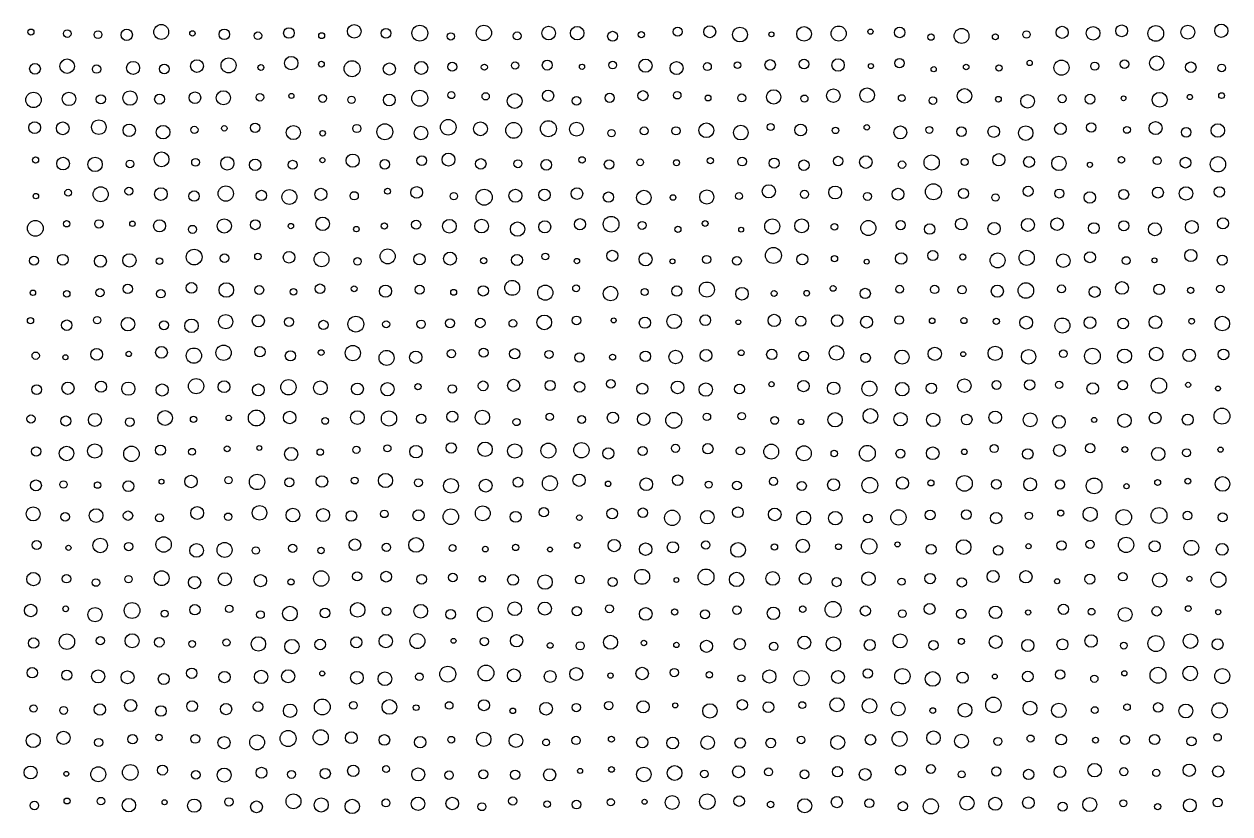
# Model space of a CAD drawing. Extents: x -295 to 305, y -195 to 205.
# Drawn here: x -294.6 to -219.4, y -194.6 to -145.4 of the extents above; entities that cross this region are included whole.
import ezdxf

# ---------------------------------------------------------------- set-up
doc = ezdxf.new("R2010")
doc.units = 0

msp = doc.modelspace()

# ---------------------------------------------------------------- linework, layer by layer
at = {"layer": 'VIA'}
for centre, radius in [((-294.1748, -145.8828), 0.1878), ((-291.907, -145.984), 0.2355), ((-289.9902, -146.0454), 0.2441), ((-288.1981, -146.0576), 0.3506), ((-286.0525, -145.8776), 0.4635), ((-284.1048, -145.9673), 0.1674), ((-282.1177, -146.0278), 0.3292), ((-278.0884, -145.9448), 0.3296), ((-274.0177, -145.8388), 0.4242), ((-272.0383, -145.9633), 0.2958), ((-269.9318, -145.9539), 0.4936), ((-265.9369, -145.9371), 0.4761), ((-261.8983, -145.9513), 0.4241), ((-260.1187, -145.9528), 0.4203), ((-253.8577, -145.8609), 0.2802), ((-251.8542, -145.8656), 0.3707), ((-249.9699, -146.039), 0.4602), ((-245.9755, -145.9975), 0.4591), ((-243.817, -145.9758), 0.4685), ((-241.8377, -145.8586), 0.1614), ((-240.0126, -145.9081), 0.3276), ((-236.159, -146.1234), 0.4635), ((-232.1083, -146.0363), 0.2241), ((-229.8802, -145.9038), 0.3775), ((-227.9559, -145.9618), 0.4254), ((-226.1744, -145.8081), 0.3685), ((-224.0501, -145.9704), 0.4913), ((-222.0531, -145.891), 0.4332), ((-219.9641, -145.8014), 0.4116), ((-280.025, -146.1142), 0.2397), ((-276.0495, -146.1078), 0.1823), ((-267.9929, -146.1555), 0.2265), ((-263.8604, -146.1247), 0.2485), ((-257.9112, -146.1451), 0.3091), ((-256.1234, -146.0501), 0.1976), ((-248.0112, -146.0237), 0.1539), ((-238.0614, -146.1973), 0.2003), ((-234.0505, -146.1799), 0.1846), ((-293.9221, -148.1766), 0.3351), ((-291.9169, -148.0113), 0.4498), ((-290.0797, -148.1873), 0.2656), ((-287.8041, -148.1177), 0.4089), ((-285.8611, -148.1852), 0.2978), ((-283.8214, -148.0032), 0.3979), ((-281.8542, -147.9609), 0.4657), ((-279.838, -148.0929), 0.1829), ((-277.944, -147.82), 0.4177), ((-276.0638, -147.8856), 0.1799), ((-274.1518, -148.1659), 0.4982), ((-271.827, -148.185), 0.3792), ((-269.8383, -148.1223), 0.4049), ((-267.9115, -148.0487), 0.281), ((-265.9064, -148.0723), 0.1887), ((-263.9922, -147.9701), 0.2291), ((-261.9849, -147.9425), 0.3107), ((-259.8184, -148.0482), 0.1649), ((-257.9098, -147.9422), 0.2401), ((-255.8591, -147.9803), 0.4085), ((-253.9241, -148.1264), 0.4066), ((-252.0023, -148.0353), 0.2446), ((-250.1184, -147.954), 0.2068), ((-248.0885, -147.9289), 0.3254), ((-245.9782, -147.8814), 0.3028), ((-243.8563, -147.9377), 0.3856), ((-241.8046, -148.0012), 0.1577), ((-240.0259, -147.8246), 0.2877), ((-237.894, -148.1998), 0.164), ((-235.8668, -148.0606), 0.1721), ((-233.824, -148.1269), 0.1913), ((-231.9101, -147.8106), 0.1647), ((-229.9275, -148.1002), 0.4699), ((-227.8521, -148.0086), 0.2523), ((-226.0041, -147.8891), 0.2675), ((-223.9935, -147.8217), 0.45), ((-221.8671, -148.0767), 0.3277), ((-219.9429, -148.1203), 0.239), ((-287.9974, -149.9974), 0.4469), ((-282.1751, -149.9815), 0.441), ((-269.9352, -150.008), 0.4987), ((-261.9336, -149.8568), 0.3501), ((-256.0181, -149.8481), 0.3142), ((-253.8831, -149.8195), 0.2352), ((-247.8702, -149.9256), 0.4454), ((-244.1504, -149.8492), 0.4224), ((-242.0473, -149.8172), 0.4556), ((-235.9717, -149.8601), 0.4501), ((-294.0115, -150.1137), 0.481), ((-291.8038, -150.0515), 0.4193), ((-289.8128, -150.0764), 0.2864), ((-286.1531, -150.064), 0.3087), ((-283.9474, -149.974), 0.3617), ((-279.8946, -149.9461), 0.2359), ((-277.9334, -149.8649), 0.157), ((-275.9839, -150.0208), 0.2432), ((-274.1905, -150.1053), 0.2249), ((-271.8339, -150.117), 0.3695), ((-267.9614, -149.8138), 0.2198), ((-265.8252, -149.889), 0.2267), ((-264.0147, -150.1825), 0.4613), ((-260.1671, -150.1701), 0.2706), ((-258.0999, -149.9842), 0.2839), ((-251.9607, -149.9939), 0.1811), ((-249.8603, -149.9894), 0.2501), ((-245.952, -150.028), 0.2209), ((-239.8855, -149.9962), 0.2097), ((-237.9425, -150.1561), 0.2335), ((-233.8603, -150.0682), 0.1779), ((-232.0415, -150.1958), 0.422), ((-229.8883, -150.0335), 0.2516), ((-228.1462, -150.0656), 0.3074), ((-226.0567, -150.0112), 0.1507), ((-223.8041, -150.1055), 0.4616), ((-221.922, -149.9349), 0.1621), ((-219.945, -149.846), 0.181), ((-293.9412, -151.84), 0.3691), ((-292.1884, -151.882), 0.397), ((-289.9386, -151.811), 0.4597), ((-288.0468, -152.0081), 0.3851), ((-285.9316, -152.1233), 0.4251), ((-283.9848, -151.9818), 0.2266), ((-282.1196, -151.8843), 0.1709), ((-280.1992, -151.8466), 0.2923), ((-277.8132, -152.1461), 0.4395), ((-273.8561, -151.8927), 0.2566), ((-272.1107, -152.0987), 0.4975), ((-269.8608, -152.1804), 0.4218), ((-268.1583, -151.817), 0.4883), ((-266.15, -151.9117), 0.4293), ((-264.079, -152.0129), 0.4925), ((-261.9157, -151.9055), 0.4985), ((-260.1641, -151.9399), 0.4333), ((-255.9441, -152.0437), 0.2477), ((-253.9613, -152.0366), 0.2543), ((-252.0653, -152.0021), 0.461), ((-249.9167, -152.1502), 0.4586), ((-248.0529, -151.8003), 0.2164), ((-246.187, -151.9881), 0.3689), ((-244.0178, -152.0104), 0.2046), ((-242.0671, -151.8221), 0.1709), ((-239.9727, -152.1382), 0.4044), ((-238.1653, -151.9847), 0.2145), ((-236.1632, -152.0887), 0.298), ((-234.1525, -152.0918), 0.3598), ((-232.1569, -152.1817), 0.4532), ((-229.9926, -151.9122), 0.3614), ((-228.0734, -151.8298), 0.2952), ((-225.8442, -151.9804), 0.2146), ((-224.0635, -151.8673), 0.4042), ((-222.1545, -152.1313), 0.2973), ((-220.179, -152.0206), 0.4207), ((-275.9866, -152.1898), 0.1742), ((-257.981, -152.1823), 0.2323), ((-293.8798, -153.8567), 0.188), ((-292.1675, -154.0792), 0.3948), ((-290.1736, -154.1321), 0.4487), ((-287.9988, -154.103), 0.2385), ((-286.0329, -153.8199), 0.4615), ((-283.9123, -154.0016), 0.2401), ((-281.9301, -154.0677), 0.4145), ((-280.1951, -154.1571), 0.3601), ((-277.859, -154.153), 0.2758), ((-276.0022, -153.8692), 0.1574), ((-274.114, -153.8977), 0.4103), ((-272.1127, -154.1297), 0.2978), ((-269.8074, -153.8971), 0.3033), ((-268.142, -153.831), 0.4002), ((-266.1277, -154.0991), 0.3262), ((-263.8133, -154.0886), 0.2478), ((-262.0434, -154.157), 0.3327), ((-259.8129, -153.8476), 0.1966), ((-258.1311, -154.1355), 0.2969), ((-256.1899, -154.0031), 0.2101), ((-253.928, -154.0279), 0.1888), ((-251.8134, -153.903), 0.1958), ((-249.8404, -153.9578), 0.2729), ((-247.8426, -154.0485), 0.3144), ((-245.9842, -154.1809), 0.3257), ((-243.8514, -153.9261), 0.2981), ((-242.1273, -153.9872), 0.3894), ((-239.8671, -154.1487), 0.2302), ((-238.0215, -154.0136), 0.475), ((-235.9617, -153.9831), 0.219), ((-233.8351, -153.8383), 0.3822), ((-231.9491, -153.9801), 0.3398), ((-230.0838, -154.0683), 0.4515), ((-228.1512, -154.1561), 0.1593), ((-226.1921, -153.8483), 0.1999), ((-223.9588, -153.8965), 0.2469), ((-222.1951, -154.025), 0.3356), ((-220.1729, -154.1264), 0.4774), ((-289.8242, -155.9935), 0.4691), ((-288.0633, -155.8003), 0.2469), ((-286.0674, -155.9789), 0.3954), ((-282.0253, -155.9498), 0.4755), ((-270.1262, -155.8779), 0.3655), ((-260.1331, -155.9543), 0.3604), ((-248.1693, -155.8093), 0.4111), ((-244.0377, -155.8799), 0.4006), ((-237.9097, -155.838), 0.4994), ((-232.0101, -155.8083), 0.314), ((-223.9157, -155.8852), 0.3429), ((-222.1678, -155.9401), 0.4189), ((-220.0806, -155.845), 0.3251), ((-293.8658, -156.108), 0.1709), ((-291.8543, -155.9006), 0.2157), ((-284.0049, -156.1059), 0.3246), ((-279.8058, -156.0656), 0.3218), ((-278.0593, -156.1638), 0.4651), ((-276.0948, -155.9962), 0.3768), ((-274.0191, -156.0869), 0.2559), ((-271.9405, -155.8052), 0.1836), ((-267.806, -156.1065), 0.2273), ((-265.9184, -156.1773), 0.4987), ((-263.9741, -156.085), 0.4071), ((-262.1584, -156.031), 0.3619), ((-258.1683, -156.1714), 0.3221), ((-255.9597, -156.1953), 0.453), ((-254.1435, -156.1943), 0.1751), ((-252.0411, -156.1636), 0.4422), ((-250.0284, -156.1054), 0.213), ((-245.9475, -155.995), 0.257), ((-242.0232, -156.1287), 0.2476), ((-240.1161, -155.9886), 0.3694), ((-236.0311, -155.9464), 0.3106), ((-234.0378, -156.1922), 0.2331), ((-230.064, -155.9457), 0.2809), ((-228.1602, -156.1952), 0.3544), ((-226.0472, -156.0064), 0.3103), ((-293.8965, -158.1169), 0.4917), ((-291.9502, -157.8346), 0.1975), ((-289.9346, -157.8424), 0.263), ((-287.8453, -157.8316), 0.1699), ((-286.1536, -157.9586), 0.3764), ((-282.1206, -157.9665), 0.4416), ((-280.1851, -157.8919), 0.3099), ((-277.9639, -157.9727), 0.1651), ((-275.9857, -157.8362), 0.4189), ((-272.1389, -157.9717), 0.1918), ((-270.1602, -157.8847), 0.2845), ((-268.0857, -157.9836), 0.4242), ((-266.0766, -157.9776), 0.4287), ((-263.8378, -158.1638), 0.4457), ((-262.1423, -158.0235), 0.3762), ((-259.9454, -157.8582), 0.3501), ((-258.0053, -157.8596), 0.4914), ((-256.0708, -157.9332), 0.2448), ((-252.1422, -157.8141), 0.181), ((-247.9602, -157.9942), 0.4668), ((-246.1238, -157.9582), 0.4327), ((-244.0843, -158.0282), 0.2076), ((-241.9673, -158.0959), 0.469), ((-239.9522, -157.9164), 0.2894), ((-238.1433, -158.1607), 0.3257), ((-236.174, -157.8511), 0.3632), ((-234.1289, -158.1278), 0.3846), ((-232.0171, -157.9014), 0.4069), ((-230.1999, -157.8565), 0.3924), ((-227.905, -158.0993), 0.3356), ((-226.0369, -157.9524), 0.3145), ((-224.1008, -158.1703), 0.405), ((-221.8006, -158.0328), 0.4021), ((-219.8625, -157.8021), 0.3471), ((-284.1033, -158.1812), 0.2519), ((-273.8836, -158.1632), 0.1722), ((-253.8427, -158.1752), 0.1906), ((-249.8972, -158.1973), 0.1511), ((-247.8843, -159.8056), 0.4991), ((-293.9826, -160.1313), 0.2845), ((-292.189, -160.0727), 0.3334), ((-289.8436, -160.1633), 0.3753), ((-288.0338, -160.1112), 0.4155), ((-286.1606, -160.1659), 0.208), ((-284.0001, -159.9066), 0.4911), ((-282.1095, -159.9749), 0.2632), ((-280.0232, -159.8711), 0.2025), ((-278.082, -159.9189), 0.3632), ((-276.0565, -160.0471), 0.4645), ((-273.8137, -160.1748), 0.2332), ((-271.9347, -159.8628), 0.4686), ((-269.9487, -160.041), 0.3516), ((-268.0479, -160.0036), 0.405), ((-265.9467, -160.1341), 0.1957), ((-263.8676, -160.0868), 0.3426), ((-262.1033, -159.8717), 0.2129), ((-260.1356, -160.1553), 0.1696), ((-257.9291, -159.8278), 0.3455), ((-255.8536, -160.046), 0.408), ((-254.1798, -160.1724), 0.1552), ((-252.0524, -160.0603), 0.2561), ((-250.1604, -160.1406), 0.2751), ((-246.0844, -160.0549), 0.3398), ((-244.076, -160.0108), 0.195), ((-242.0694, -160.196), 0.1536), ((-239.9177, -159.9933), 0.3568), ((-237.9487, -159.8138), 0.3111), ((-236.0785, -159.9027), 0.1876), ((-233.9117, -160.1147), 0.4656), ((-232.0974, -159.9536), 0.474), ((-229.8128, -160.131), 0.4273), ((-228.1528, -159.9167), 0.3424), ((-225.8933, -160.1265), 0.2437), ((-224.1333, -160.1069), 0.1522), ((-221.8665, -159.8077), 0.3798), ((-219.906, -160.0957), 0.3086), ((-288.1401, -161.8923), 0.2917), ((-284.1663, -161.8274), 0.3325), ((-281.9913, -161.9586), 0.4535), ((-276.1517, -161.8822), 0.2994), ((-264.1695, -161.8241), 0.4638), ((-252.0346, -161.9321), 0.4694), ((-232.1479, -161.9901), 0.4852), ((-226.1549, -161.8286), 0.3957), ((-223.8376, -161.9197), 0.3287), ((-294.048, -162.1307), 0.1681), ((-291.9414, -162.195), 0.2019), ((-289.8677, -162.1242), 0.2523), ((-286.0746, -162.1914), 0.2644), ((-279.9431, -161.9542), 0.2785), ((-277.8023, -162.078), 0.2048), ((-274.0233, -161.8815), 0.183), ((-272.0688, -162.0321), 0.3759), ((-269.939, -161.9353), 0.2821), ((-267.8172, -162.1064), 0.1836), ((-265.9717, -162.0125), 0.3234), ((-262.1095, -162.1245), 0.4715), ((-260.185, -161.8523), 0.2127), ((-258.0371, -162.1828), 0.4533), ((-255.9103, -162.0836), 0.2174), ((-253.9083, -162.0238), 0.3199), ((-249.8459, -162.1933), 0.3925), ((-247.8405, -162.1761), 0.1866), ((-245.8112, -162.1592), 0.1739), ((-244.1641, -161.8606), 0.1805), ((-242.1644, -162.1734), 0.3218), ((-240.0152, -161.9075), 0.2413), ((-237.8346, -161.9202), 0.2629), ((-236.1235, -161.9412), 0.264), ((-233.9279, -162.0269), 0.3793), ((-229.9248, -161.891), 0.2468), ((-227.8618, -162.0765), 0.3425), ((-221.8767, -161.9825), 0.192), ((-220.0241, -161.8911), 0.2324), ((-294.1991, -163.8724), 0.1953), ((-291.9399, -164.1519), 0.3259), ((-290.0452, -163.8362), 0.2252), ((-288.126, -164.0885), 0.4245), ((-285.8801, -164.1535), 0.2831), ((-284.1634, -164.1879), 0.4214), ((-282.0332, -163.932), 0.4479), ((-279.9946, -163.882), 0.378), ((-278.0868, -163.9522), 0.283), ((-275.9388, -164.1391), 0.2912), ((-273.9196, -164.0855), 0.491), ((-269.8514, -164.0947), 0.2608), ((-268.0474, -164.029), 0.2784), ((-266.1582, -164.0129), 0.2948), ((-264.1307, -164.0418), 0.2393), ((-262.1732, -163.9784), 0.4578), ((-260.1627, -163.8526), 0.2706), ((-257.845, -163.8532), 0.1534), ((-255.901, -163.9981), 0.3493), ((-254.0772, -163.9126), 0.4522), ((-252.1342, -163.8425), 0.3322), ((-250.0723, -163.9675), 0.1508), ((-247.837, -163.8538), 0.3848), ((-246.1727, -163.9046), 0.3119), ((-243.911, -163.8685), 0.362), ((-242.0739, -163.9567), 0.373), ((-240.0466, -163.8301), 0.2676), ((-237.989, -163.8765), 0.175), ((-236.0128, -163.8605), 0.1908), ((-233.9918, -163.9175), 0.1953), ((-232.1242, -163.9893), 0.4001), ((-229.8696, -164.1724), 0.4683), ((-228.1481, -163.9944), 0.3666), ((-226.0852, -164.0446), 0.3345), ((-224.0693, -163.9704), 0.3931), ((-221.8148, -163.906), 0.1753), ((-219.9002, -164.0503), 0.4559), ((-272.0273, -164.0952), 0.2192), ((-293.8765, -166.0538), 0.2292), ((-292.0261, -166.1512), 0.157), ((-290.0747, -165.9685), 0.3625), ((-288.0768, -165.9405), 0.1669), ((-286.0332, -165.8454), 0.3655), ((-284.0148, -166.0492), 0.4762), ((-282.1622, -165.8682), 0.4764), ((-279.8963, -165.8056), 0.3235), ((-277.9983, -166.0597), 0.3193), ((-276.0796, -165.8589), 0.1776), ((-274.1053, -165.8883), 0.4753), ((-272.0042, -166.1893), 0.4663), ((-270.1808, -166.1513), 0.3821), ((-267.9603, -165.9249), 0.262), ((-265.9557, -165.8693), 0.2821), ((-264.0139, -165.9305), 0.3198), ((-261.8761, -165.9723), 0.2528), ((-259.9761, -166.1648), 0.2856), ((-257.9116, -166.1418), 0.1867), ((-255.8657, -166.091), 0.3256), ((-253.982, -166.1319), 0.4203), ((-252.0861, -166.0344), 0.3696), ((-249.8935, -165.8689), 0.1817), ((-247.9879, -165.9737), 0.3232), ((-245.9962, -166.0699), 0.2988), ((-243.9568, -165.8788), 0.4519), ((-242.1404, -166.1855), 0.2976), ((-239.8681, -166.141), 0.4412), ((-237.8264, -165.9384), 0.414), ((-236.0531, -165.9584), 0.1541), ((-234.0636, -165.9049), 0.4436), ((-231.9736, -166.119), 0.4512), ((-229.811, -165.9346), 0.2385), ((-227.9985, -166.0819), 0.4903), ((-225.994, -166.0734), 0.4349), ((-224.0228, -165.9493), 0.4206), ((-221.9673, -166.0264), 0.3877), ((-219.825, -165.9733), 0.335), ((-283.8776, -167.9519), 0.4746), ((-282.1351, -167.9869), 0.3691), ((-278.1186, -168.0191), 0.4791), ((-276.1253, -168.0568), 0.4292), ((-265.9825, -167.9317), 0.3041), ((-264.0807, -167.9004), 0.3758), ((-261.8003, -167.9064), 0.3166), ((-258.0285, -167.8106), 0.2695), ((-246.0077, -167.9422), 0.3529), ((-235.9819, -167.9228), 0.4182), ((-233.9749, -167.8748), 0.275), ((-231.9107, -167.8706), 0.3225), ((-226.1013, -167.8904), 0.2858), ((-223.8499, -167.9172), 0.4773), ((-293.8128, -168.1666), 0.3029), ((-291.8633, -168.0836), 0.3804), ((-289.8003, -167.9858), 0.3463), ((-288.1018, -168.1075), 0.4117), ((-285.9963, -168.1886), 0.379), ((-279.9969, -168.1864), 0.3722), ((-273.8189, -168.1272), 0.3725), ((-271.9422, -168.1431), 0.4145), ((-270.0493, -167.9781), 0.1949), ((-267.9089, -168.1217), 0.2634), ((-259.9722, -167.9983), 0.3283), ((-256.0612, -168.1156), 0.3431), ((-253.8629, -168.0258), 0.3961), ((-252.101, -168.1659), 0.4185), ((-249.9995, -168.13), 0.3073), ((-248.0013, -167.8288), 0.1635), ((-244.1299, -168.0852), 0.3842), ((-241.9038, -168.099), 0.4667), ((-239.8561, -168.1373), 0.4192), ((-238.038, -168.0818), 0.3233), ((-230.0794, -167.8714), 0.2276), ((-227.9772, -168.0981), 0.3598), ((-222.0297, -167.8682), 0.1576), ((-220.1705, -168.0975), 0.155), ((-294.1704, -169.9928), 0.257), ((-291.9965, -170.1234), 0.314), ((-290.188, -170.0529), 0.4068), ((-285.8112, -169.9317), 0.4616), ((-284.0363, -170.0159), 0.1996), ((-281.8443, -169.9307), 0.1678), ((-280.1204, -169.9352), 0.4984), ((-278.0405, -169.9086), 0.3894), ((-273.8201, -169.9053), 0.4265), ((-271.8526, -169.9655), 0.4761), ((-269.8416, -169.984), 0.2961), ((-267.9066, -169.8501), 0.3454), ((-266.03, -169.8988), 0.4492), ((-261.8328, -169.8671), 0.2283), ((-259.8382, -170.0283), 0.2452), ((-257.8887, -169.9188), 0.353), ((-255.9729, -170.011), 0.3892), ((-254.098, -170.0792), 0.4948), ((-252.0305, -169.8656), 0.2321), ((-249.8639, -169.8212), 0.2362), ((-247.8068, -170.0884), 0.2415), ((-244.04, -170.0469), 0.4481), ((-241.8401, -169.8069), 0.4607), ((-239.958, -170.0127), 0.4147), ((-237.9228, -170.0508), 0.4161), ((-235.8337, -170.0345), 0.3314), ((-234.0589, -169.8948), 0.392), ((-231.8811, -170.0485), 0.4369), ((-230.086, -170.1747), 0.3958), ((-225.9997, -170.0998), 0.4196), ((-224.0862, -169.9293), 0.3653), ((-222.0527, -170.0386), 0.3446), ((-219.9229, -169.8167), 0.4941), ((-288.0143, -170.1889), 0.2729), ((-275.8321, -170.1173), 0.2085), ((-263.8977, -170.188), 0.2248), ((-246.1642, -170.1768), 0.1701), ((-227.8912, -170.0524), 0.1577), ((-293.8487, -172.0207), 0.2899), ((-291.951, -172.147), 0.4533), ((-290.1944, -171.9948), 0.4467), ((-287.9089, -172.169), 0.4825), ((-286.099, -171.9385), 0.3147), ((-284.1306, -172.0403), 0.2138), ((-281.9405, -171.8546), 0.182), ((-279.935, -171.8022), 0.1512), ((-277.953, -172.1822), 0.4114), ((-276.138, -172.061), 0.2003), ((-273.8864, -171.9134), 0.2253), ((-271.9484, -171.8249), 0.2202), ((-270.1663, -172.0309), 0.3917), ((-267.97, -171.8016), 0.3197), ((-265.8594, -171.8847), 0.4477), ((-264.011, -171.9882), 0.4468), ((-261.9168, -171.9645), 0.4654), ((-259.8557, -171.9418), 0.4785), ((-258.1797, -172.1427), 0.3482), ((-256.0373, -171.9945), 0.283), ((-253.9916, -171.8226), 0.2526), ((-251.9693, -171.8503), 0.3204), ((-249.9479, -171.9849), 0.2536), ((-248.0229, -172.0289), 0.4623), ((-245.9851, -172.1325), 0.4627), ((-244.0905, -172.1504), 0.2032), ((-242.028, -172.1348), 0.4948), ((-239.9664, -172.1529), 0.2778), ((-237.9508, -172.1329), 0.3964), ((-235.9818, -172.0432), 0.1724), ((-234.124, -171.8389), 0.2532), ((-232.028, -172.1767), 0.3264), ((-230.0518, -171.96), 0.3667), ((-228.135, -171.8218), 0.2928), ((-225.9783, -171.8982), 0.1845), ((-223.8962, -172.1778), 0.414), ((-222.1296, -172.1044), 0.25), ((-220.0096, -171.9073), 0.1606), ((-284.1932, -173.8925), 0.3856), ((-281.8575, -173.8074), 0.232), ((-280.0757, -173.9189), 0.4823), ((-276.0305, -173.8901), 0.359), ((-273.9893, -173.8311), 0.2136), ((-272.0695, -173.83), 0.4434), ((-263.8081, -173.9368), 0.3062), ((-261.8229, -174.0028), 0.468), ((-259.999, -173.8169), 0.3842), ((-253.8533, -173.8134), 0.3267), ((-247.8796, -173.8864), 0.258), ((-241.876, -174.1268), 0.49), ((-239.8408, -173.9931), 0.3818), ((-235.9757, -174.012), 0.4894), ((-219.8866, -174.0468), 0.4563), ((-293.8601, -174.1368), 0.3396), ((-292.1397, -174.0751), 0.2275), ((-290.017, -174.1148), 0.2029), ((-288.0969, -174.1863), 0.3378), ((-286.033, -173.9056), 0.1525), ((-278.0665, -173.9467), 0.2878), ((-270.015, -173.9708), 0.2462), ((-267.9887, -174.1638), 0.4603), ((-265.8226, -174.1515), 0.4027), ((-258.1894, -174.0388), 0.1707), ((-255.8115, -174.0665), 0.3954), ((-251.9251, -174.0852), 0.2196), ((-250.16, -174.1432), 0.2748), ((-246.1152, -174.1659), 0.2824), ((-244.1325, -174.0974), 0.3749), ((-238.067, -173.9808), 0.1888), ((-233.9866, -174.0626), 0.3027), ((-231.8825, -174.0745), 0.4012), ((-230.0189, -174.0818), 0.2859), ((-227.8912, -174.165), 0.4884), ((-225.8745, -174.185), 0.164), ((-223.9313, -173.9563), 0.1855), ((-222.0524, -173.87), 0.1814), ((-294.0306, -175.9137), 0.4354), ((-292.0446, -176.0969), 0.27), ((-290.1156, -176.0154), 0.4293), ((-288.123, -176.0214), 0.2926), ((-283.8101, -175.8577), 0.4021), ((-281.8788, -176.0912), 0.2351), ((-279.9201, -175.8453), 0.4564), ((-277.8384, -175.9825), 0.427), ((-275.9623, -175.9851), 0.4091), ((-274.1953, -176.0422), 0.3313), ((-272.1432, -175.9085), 0.2374), ((-270.0103, -176.0006), 0.3513), ((-267.9968, -176.0892), 0.4836), ((-266.0036, -175.8722), 0.4622), ((-263.9531, -176.0937), 0.3414), ((-262.1975, -175.8066), 0.2889), ((-257.9378, -175.8928), 0.3296), ((-256.0264, -175.838), 0.2962), ((-254.1945, -176.1577), 0.4785), ((-252.0066, -176.1187), 0.4219), ((-250.0995, -175.8116), 0.3326), ((-247.8036, -175.9449), 0.3909), ((-245.998, -176.1654), 0.4312), ((-244.0242, -176.1743), 0.4209), ((-240.0912, -176.1315), 0.476), ((-238.1155, -175.9812), 0.3067), ((-235.8589, -175.9582), 0.3002), ((-233.998, -176.1688), 0.3539), ((-231.9617, -176.0268), 0.229), ((-229.9744, -175.8564), 0.1869), ((-228.1366, -175.9357), 0.4434), ((-226.0446, -176.1214), 0.4823), ((-223.847, -176.0118), 0.4958), ((-222.0696, -176.0204), 0.2701), ((-219.887, -176.1272), 0.282), ((-286.1577, -176.1609), 0.2483), ((-259.9853, -176.1487), 0.1692), ((-242.0002, -176.1927), 0.2709), ((-285.8994, -177.8183), 0.4775), ((-270.1622, -177.8477), 0.4582), ((-225.9006, -177.8431), 0.4768), ((-293.8131, -177.8479), 0.2755), ((-291.8332, -178.0264), 0.161), ((-289.8568, -177.8794), 0.455), ((-288.0819, -177.9504), 0.2604), ((-283.8489, -178.184), 0.4289), ((-282.1029, -178.1573), 0.4687), ((-280.15, -178.1902), 0.225), ((-277.8554, -178.0541), 0.2541), ((-276.0901, -178.1907), 0.1992), ((-273.9779, -177.8374), 0.364), ((-272.0081, -177.9961), 0.2595), ((-267.8876, -178.0382), 0.2101), ((-265.8457, -178.1065), 0.1782), ((-263.9573, -178.0024), 0.1964), ((-261.8166, -178.1283), 0.1517), ((-260.1136, -177.8759), 0.1781), ((-257.8086, -177.8846), 0.3807), ((-255.854, -178.1136), 0.3897), ((-254.153, -177.9932), 0.35), ((-252.1047, -177.8496), 0.2587), ((-250.0926, -178.1587), 0.4562), ((-247.8195, -177.9702), 0.1983), ((-246.0507, -177.9069), 0.4118), ((-243.827, -177.9574), 0.1826), ((-241.9182, -177.9282), 0.483), ((-240.1525, -177.8097), 0.1583), ((-238.0532, -178.1225), 0.3085), ((-236.0242, -177.9782), 0.4553), ((-233.8709, -178.1837), 0.2945), ((-231.9797, -177.9275), 0.1614), ((-229.9209, -177.8791), 0.2921), ((-228.1457, -177.8112), 0.2585), ((-224.1145, -177.9299), 0.3485), ((-221.8336, -178.0244), 0.465), ((-219.912, -178.1202), 0.3697), ((-294.0201, -179.9764), 0.4167), ((-286.0278, -179.9172), 0.4623), ((-282.0877, -179.986), 0.4086), ((-276.0795, -179.9378), 0.4778), ((-273.8348, -179.8029), 0.2865), ((-272.0288, -179.8228), 0.3354), ((-267.8775, -179.8769), 0.266), ((-256.0694, -179.8328), 0.4643), ((-252.0852, -179.8398), 0.4929), ((-250.1824, -179.9987), 0.4462), ((-247.9309, -179.9327), 0.4265), ((-245.906, -179.9538), 0.3669), ((-241.9604, -179.9451), 0.4198), ((-238.116, -179.9447), 0.3255), ((-234.1923, -179.8103), 0.3732), ((-232.1429, -179.8303), 0.3859), ((-226.1082, -179.8263), 0.2655), ((-223.8076, -180.0319), 0.4424), ((-220.1431, -180.0095), 0.4691), ((-291.9556, -179.9496), 0.2632), ((-290.1216, -180.189), 0.2357), ((-288.0903, -179.9821), 0.2256), ((-283.9689, -180.1878), 0.3855), ((-279.8643, -180.0728), 0.3826), ((-277.9655, -180.1491), 0.1921), ((-269.8146, -179.9816), 0.3027), ((-266.0319, -179.956), 0.1969), ((-264.1147, -180.0225), 0.339), ((-262.1215, -180.1569), 0.4494), ((-259.9493, -180.0058), 0.2738), ((-257.9067, -180.1566), 0.2829), ((-253.9342, -180.0317), 0.1514), ((-243.9495, -180.1645), 0.2822), ((-239.8961, -180.1353), 0.224), ((-236.1447, -180.1778), 0.2908), ((-230.1969, -180.1085), 0.1557), ((-228.156, -179.9757), 0.3091), ((-221.9524, -179.956), 0.1565), ((-294.1873, -181.9285), 0.3909), ((-292.0076, -181.8276), 0.1772), ((-290.1771, -182.1896), 0.4461), ((-287.8695, -181.9334), 0.4909), ((-285.8344, -182.128), 0.2211), ((-283.9521, -181.8829), 0.3247), ((-281.8087, -181.8331), 0.2305), ((-278.0271, -182.1251), 0.4605), ((-275.8378, -182.093), 0.3052), ((-273.8074, -181.8947), 0.4543), ((-272.0064, -181.9765), 0.2606), ((-269.8708, -181.9773), 0.4273), ((-268.0015, -182.1754), 0.3025), ((-265.8762, -182.1713), 0.4639), ((-264.0147, -181.8221), 0.4266), ((-262.134, -181.8134), 0.4093), ((-260.1419, -181.974), 0.2869), ((-258.1064, -181.8225), 0.2483), ((-255.8452, -182.1458), 0.3941), ((-254.0467, -182.0267), 0.1956), ((-252.1488, -182.1702), 0.2737), ((-250.1591, -181.9081), 0.2648), ((-247.8866, -182.1043), 0.3879), ((-246.0605, -181.8511), 0.2029), ((-244.1667, -181.8653), 0.495), ((-242.1555, -181.9597), 0.3157), ((-239.8448, -182.1283), 0.2417), ((-238.1511, -181.8355), 0.3395), ((-236.1736, -182.1412), 0.294), ((-234.0404, -182.0436), 0.3863), ((-232.0067, -182.0545), 0.1635), ((-229.8072, -181.8571), 0.3187), ((-228.0532, -182.0133), 0.2129), ((-225.9575, -182.1809), 0.4337), ((-223.9931, -181.9828), 0.2928), ((-222.024, -181.8101), 0.1795), ((-220.1499, -182.0324), 0.1587), ((-279.8648, -182.189), 0.24), ((-291.9304, -183.8743), 0.4822), ((-287.865, -183.8203), 0.4387), ((-270.084, -183.8397), 0.466), ((-239.9906, -183.8266), 0.4369), ((-221.8852, -183.8391), 0.4559), ((-294.0071, -183.9587), 0.3233), ((-289.8496, -183.8137), 0.2574), ((-286.1737, -183.91), 0.3004), ((-284.1239, -184.0182), 0.2114), ((-281.9831, -183.9265), 0.2201), ((-279.9913, -184.0138), 0.4495), ((-277.9056, -184.1759), 0.4468), ((-276.1398, -184.0504), 0.3306), ((-273.8867, -183.9149), 0.3412), ((-272.0512, -183.8373), 0.4168), ((-267.8272, -183.8232), 0.1538), ((-265.9089, -183.8645), 0.2603), ((-263.895, -183.814), 0.383), ((-261.8035, -184.1077), 0.1813), ((-259.931, -184.1313), 0.2543), ((-258.039, -183.9129), 0.4367), ((-255.9613, -183.9554), 0.1691), ((-253.9327, -184.0777), 0.1652), ((-252.0608, -184.1623), 0.3763), ((-249.9821, -184.0283), 0.3489), ((-247.8638, -184.1729), 0.2601), ((-245.9584, -183.9333), 0.4049), ((-244.1427, -184.0153), 0.4445), ((-241.877, -184.0848), 0.3424), ((-237.913, -184.1007), 0.2941), ((-236.1644, -183.8589), 0.1916), ((-234.0319, -183.8945), 0.404), ((-232.0258, -184.1128), 0.3808), ((-229.868, -184.049), 0.3438), ((-228.082, -183.832), 0.3887), ((-226.0399, -184.1197), 0.2122), ((-224.0389, -183.9902), 0.498), ((-220.1979, -184.0319), 0.3416), ((-294.0916, -185.8111), 0.322), ((-291.9399, -185.9607), 0.3142), ((-289.985, -186.0401), 0.4087), ((-284.1515, -185.8446), 0.3223), ((-279.8241, -186.0678), 0.4157), ((-278.1376, -186.0318), 0.4067), ((-268.1878, -185.8994), 0.4953), ((-265.8055, -185.8297), 0.4937), ((-264.063, -185.9754), 0.4022), ((-260.1808, -185.8878), 0.4039), ((-256.0663, -185.8594), 0.388), ((-254.0658, -185.8023), 0.26), ((-248.1392, -186.0431), 0.4098), ((-242.0017, -185.8529), 0.2955), ((-239.845, -186.0291), 0.4807), ((-230.0165, -185.9234), 0.2926), ((-223.9101, -185.9684), 0.4969), ((-221.9006, -185.8522), 0.4565), ((-219.9018, -186.0185), 0.4673), ((-288.1511, -186.0959), 0.4042), ((-285.8914, -186.1994), 0.3427), ((-282.1068, -186.0804), 0.3548), ((-276.0107, -185.8553), 0.1551), ((-273.8471, -186.1205), 0.3953), ((-272.1053, -186.1807), 0.4289), ((-269.9517, -186.0641), 0.2378), ((-261.804, -186.0431), 0.3702), ((-258.0423, -185.9856), 0.1682), ((-251.882, -185.9364), 0.1978), ((-249.879, -186.1578), 0.2182), ((-246.1371, -186.1445), 0.4713), ((-243.8588, -186.0737), 0.3997), ((-237.9565, -186.196), 0.4611), ((-236.0953, -186.118), 0.3483), ((-234.08, -186.0478), 0.1508), ((-232.0274, -186.0446), 0.3312), ((-227.8799, -186.1847), 0.2271), ((-226.0085, -185.8456), 0.1614), ((-294.008, -188.0363), 0.2259), ((-292.1335, -188.1576), 0.2459), ((-289.8738, -188.1051), 0.3557), ((-287.9584, -187.8492), 0.3763), ((-286.0677, -188.1949), 0.3307), ((-284.1284, -187.8975), 0.3347), ((-282.0039, -188.0751), 0.3489), ((-280.0164, -187.9257), 0.295), ((-278.0192, -188.1782), 0.4191), ((-276.0106, -187.9409), 0.4926), ((-274.0684, -187.8442), 0.2393), ((-271.8253, -187.9387), 0.4585), ((-270.1598, -187.9858), 0.179), ((-268.1004, -187.8504), 0.2375), ((-265.9289, -187.8336), 0.3428), ((-262.0621, -188.0565), 0.3946), ((-260.1709, -187.9768), 0.2594), ((-258.1494, -187.8533), 0.2584), ((-256.0096, -187.9336), 0.3823), ((-254.0071, -187.8458), 0.1593), ((-251.8461, -188.1918), 0.4498), ((-249.8299, -187.8104), 0.326), ((-248.198, -187.9521), 0.3346), ((-246.0888, -187.8278), 0.2142), ((-243.9221, -187.8033), 0.4397), ((-241.8907, -187.875), 0.4532), ((-240.111, -188.0563), 0.4305), ((-235.9422, -188.1385), 0.4322), ((-234.1698, -187.8136), 0.4808), ((-231.888, -188.0137), 0.4329), ((-230.0885, -188.156), 0.4524), ((-225.8418, -187.9492), 0.2064), ((-223.9041, -187.968), 0.2942), ((-222.1773, -188.1914), 0.433), ((-220.0753, -188.1555), 0.4767), ((-264.1331, -188.1841), 0.1761), ((-237.9495, -188.1691), 0.1763), ((-227.855, -188.1385), 0.2104), ((-278.1398, -189.9074), 0.4998), ((-276.1097, -189.8336), 0.4723), ((-294.0294, -190.0424), 0.4365), ((-292.1452, -189.8662), 0.4071), ((-289.9466, -190.1581), 0.2571), ((-287.8349, -189.9552), 0.2953), ((-286.1899, -189.8489), 0.2018), ((-283.9294, -189.9316), 0.2771), ((-282.1362, -190.1662), 0.3803), ((-280.0727, -190.1501), 0.4633), ((-274.1983, -189.8606), 0.3689), ((-272.1402, -189.9998), 0.3327), ((-269.9057, -190.141), 0.3547), ((-267.9692, -189.9817), 0.2084), ((-265.942, -189.958), 0.4444), ((-263.9381, -190.0441), 0.4249), ((-262.0572, -190.1563), 0.2131), ((-260.1915, -190.0254), 0.2621), ((-257.9849, -189.9518), 0.1866), ((-256.0654, -190.1457), 0.3481), ((-254.1651, -190.1893), 0.3693), ((-251.9883, -190.171), 0.4233), ((-249.9576, -190.186), 0.3241), ((-248.049, -190.1819), 0.3004), ((-246.1574, -189.9958), 0.2355), ((-243.8788, -190.1568), 0.4377), ((-241.8338, -189.989), 0.3252), ((-240.0182, -189.9319), 0.468), ((-237.9054, -189.86), 0.4242), ((-236.161, -190.0721), 0.429), ((-233.8926, -190.0869), 0.2489), ((-231.856, -189.9094), 0.2175), ((-229.9445, -189.9784), 0.332), ((-227.8021, -190.0109), 0.1815), ((-225.9749, -190.0064), 0.2823), ((-224.1186, -189.9706), 0.3157), ((-221.8221, -190.0834), 0.2845), ((-220.1965, -189.8412), 0.2322), ((-294.1961, -192.0268), 0.4027), ((-289.9746, -192.138), 0.4668), ((-287.9795, -192.0215), 0.488), ((-285.9769, -191.8768), 0.3114), ((-274.0801, -191.9223), 0.3521), ((-272.033, -191.8119), 0.2117), ((-257.9807, -191.8368), 0.1779), ((-254.0485, -192.0606), 0.4603), ((-250.0596, -191.9758), 0.3736), ((-243.8912, -191.9792), 0.3211), ((-239.959, -191.889), 0.3095), ((-238.0654, -191.806), 0.2739), ((-233.9865, -191.9613), 0.2858), ((-230.0264, -191.983), 0.3653), ((-227.8628, -191.8835), 0.4217), ((-221.9589, -191.8887), 0.3834), ((-220.1592, -191.9651), 0.348), ((-291.9662, -192.1089), 0.1527), ((-283.8932, -192.1728), 0.2653), ((-282.1262, -192.1865), 0.438), ((-279.8016, -192.045), 0.3407), ((-277.9298, -192.1476), 0.2459), ((-275.83, -192.0921), 0.3223), ((-270.0277, -192.1457), 0.4086), ((-268.1075, -192.1911), 0.2663), ((-265.9753, -192.1333), 0.2822), ((-263.9946, -192.1646), 0.2922), ((-261.8365, -192.1721), 0.3802), ((-259.9358, -191.9259), 0.1579), ((-255.9619, -192.1453), 0.4534), ((-252.185, -192.1163), 0.2369), ((-248.1843, -191.9914), 0.2482), ((-245.9518, -192.1422), 0.2717), ((-242.1693, -192.1483), 0.3672), ((-236.1471, -192.1444), 0.2155), ((-231.9733, -192.1484), 0.323), ((-226.0418, -191.9733), 0.257), ((-224.0166, -192.0518), 0.2243), ((-293.9612, -194.0803), 0.2661), ((-291.9232, -193.8029), 0.1859), ((-289.809, -193.8119), 0.2353), ((-288.0668, -194.0631), 0.4209), ((-285.8383, -193.8842), 0.158), ((-283.9927, -194.0944), 0.4123), ((-281.8328, -193.8607), 0.262), ((-280.1113, -194.1684), 0.3661), ((-277.8053, -193.8237), 0.464), ((-276.0763, -194.0499), 0.4398), ((-274.1457, -194.1404), 0.4455), ((-272.039, -193.9247), 0.2475), ((-270.0432, -193.9747), 0.4179), ((-267.908, -193.9598), 0.3922), ((-266.0568, -194.1579), 0.2465), ((-264.1369, -193.8067), 0.2561), ((-261.9956, -193.9967), 0.2083), ((-260.1667, -194.0299), 0.2695), ((-258.0249, -193.881), 0.2225), ((-255.9174, -193.8521), 0.1551), ((-254.1982, -193.8996), 0.4347), ((-252.0079, -193.8429), 0.4852), ((-250.0186, -193.8085), 0.3302), ((-248.0584, -194.0205), 0.2031), ((-245.9369, -194.0982), 0.4358), ((-243.9314, -193.8727), 0.3463), ((-241.9071, -193.9454), 0.2729), ((-239.8141, -194.1307), 0.287), ((-238.072, -194.1365), 0.4688), ((-235.8211, -193.9361), 0.4414), ((-234.0531, -193.9745), 0.4073), ((-231.9878, -193.9146), 0.3644), ((-229.8569, -194.1589), 0.2822), ((-228.1661, -194.0223), 0.4386), ((-226.0772, -193.9432), 0.2151), ((-221.9263, -194.0771), 0.4039), ((-220.1887, -193.8991), 0.2757), ((-223.9264, -194.1532), 0.1966)]:
    msp.add_circle(centre, radius, dxfattribs=at)

doc.saveas('drawing.dxf')
